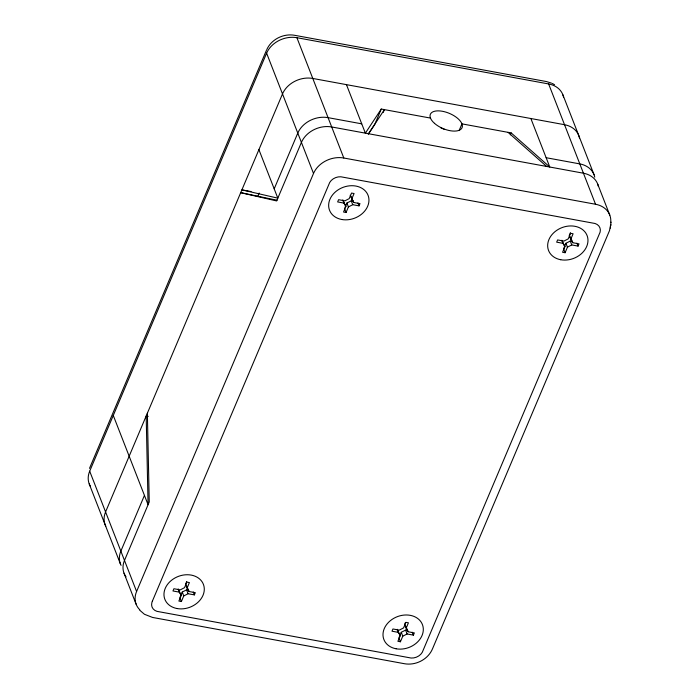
<?xml version="1.0" encoding="UTF-8"?>
<svg xmlns="http://www.w3.org/2000/svg" width="699" height="699" viewBox="0 0 699 699"><rect width="100%" height="100%" fill="white"/><g stroke="black" fill="none" stroke-linecap="round" stroke-linejoin="round"><path stroke-width="1.05" d="M139.835 610.306L144.422 614.264L152.565 617.444L404.197 663.674C415.625 665.85 428.172 659.472 432.602 648.602L609.502 230.635L611.118 222.116M610.358 228.136L610.542 227.21M610.839 225.646L611.022 224.659M186.712 581.481L185.541 584.268L187.052 588.147L189.018 591.511L195.309 592.665L194.366 594.893L188.075 593.739L183.75 595.95L181.391 601.524L178.874 601.061L181.233 595.487L178.245 589.082M187.052 588.147L189.394 582.573L186.878 582.11L184.519 587.684L180.211 589.895L173.911 588.733L172.968 590.97L179.267 592.123L181.233 595.487M351.719 199.11L354.07 193.527L351.553 193.064L349.194 198.638L344.878 200.849L338.587 199.696L337.643 201.924L343.934 203.086L345.9 206.45L343.541 212.024L346.057 212.487L348.417 206.913L352.75 204.702L359.041 205.856L359.985 203.627L353.694 202.474L350.208 195.222M405.35 622.643L404.564 624.504L408.041 631.747L414.341 632.91L413.397 635.138L407.098 633.976L402.773 636.186L400.413 641.761L397.897 641.298L400.256 635.723L397.268 629.318M570.41 232.68L569.239 235.467L570.751 239.346L572.717 242.71L579.008 243.864L578.064 246.092L571.773 244.938L567.448 247.149L565.089 252.723L562.573 252.26L564.932 246.686L561.944 240.281M406.075 628.384L408.426 622.809L405.909 622.346L403.55 627.92L399.234 630.131L392.943 628.978L391.999 631.206L398.29 632.359L400.256 635.723M570.751 239.346L573.093 233.772L570.576 233.309L568.217 238.883L563.91 241.094L557.61 239.932L556.666 242.16L562.966 243.322L564.932 246.686M89.498 468.365L266.398 50.398M90.302 486.172A24.116 19.205 -21.3 0 1 89.69 471.187L266.616 53.168A24.116 19.205 -21.3 0 1 296.9 37.702L548.636 83.95A24.116 19.205 -21.3 0 1 563.586 97.213M257.922 196.052L259.198 193.029M144.448 495.399L120.857 551.135A24.116 19.205 -21.3 0 0 121.067 565.377M274.191 188.844L297.783 133.107A24.116 19.205 -21.3 0 1 328.067 117.65L361.733 123.837M139.817 609.816A24.116 19.205 -21.3 0 1 136.593 591.494L313.519 173.466A24.116 19.205 -21.3 0 1 343.803 158.009L595.539 204.257A24.116 19.205 -21.3 0 1 610.699 222.623M430.488 118.087L381.27 109.044L374.786 124.378L368.303 134.191M383.192 112.495L384.415 109.621L368.513 133.727M188.66 590.244L186.563 589.86L182.238 592.07L179.879 597.645L181.391 601.524M344.939 207.673L346.905 203.025L351.23 200.823L353.327 201.207M459.112 130.573L461.952 123.872L511.17 132.915L549.772 167.026L530.864 118.515M510.366 134.828L511.17 132.915M407.683 630.481L405.586 630.096L401.261 632.307L398.902 637.881L400.413 641.761M572.359 241.443L570.262 241.059L565.937 243.269L563.577 248.844L565.089 252.723M266.765 49.646C271.395 39.188 283.672 33.22 294.803 35.326L546.435 81.556L551.494 83.146M381.27 109.044L365.367 133.151L346.451 84.64M546.137 157.712L579.803 163.898A24.116 19.205 -21.3 0 1 594.753 177.153M251.046 191.561L241.889 189.875L277.826 198.158L258.91 149.647M148.223 416.351L146.187 415.975L148.074 504.713L113.273 415.451M277.04 200.229L240.709 192.662L276.647 200.945L301.409 142.421A24.116 19.205 -21.3 0 1 331.693 126.965L583.438 173.212A24.116 19.205 -21.3 0 1 598.388 186.467M552.306 83.469L554.578 84.736M508.033 132.338L546.627 166.449M569.729 236.306L570.716 237.983M350.697 196.07L353.694 202.474M342.912 200.045L345.9 206.45M405.053 625.343L406.53 627.868M186.03 585.107L187.017 586.793M562.887 94.793L594.054 174.741M597.68 184.055L609.79 215.1M548.636 83.95L595.539 204.257M576.928 243.182L578.064 246.092M571.205 238.831L572.717 242.71M570.262 241.059L571.773 244.938M565.937 243.269L567.448 247.149M561.83 240.412L562.966 243.322M296.9 37.702L343.803 158.009M357.905 202.946L359.041 205.856M351.23 200.823L352.75 204.702M346.905 203.025L348.417 206.913M342.798 200.167L343.934 203.086M344.546 208.599L346.057 212.487M266.616 53.168L313.519 173.466M412.261 632.228L413.397 635.138M406.914 628.838L408.041 631.747M405.586 630.096L407.098 633.976M401.261 632.307L402.773 636.186M397.154 629.449L398.29 632.359M193.23 591.983L194.366 594.893M187.882 588.602L189.018 591.511M186.563 589.86L188.075 593.739M182.238 592.07L183.75 595.95M178.131 589.213L179.267 592.123M89.69 471.187L136.593 591.494M89.21 483.9L120.377 563.848M124.011 573.163L136.113 604.207M147.367 413.188L149.254 501.926L124.483 560.449A24.116 19.205 -21.3 0 0 126.03 576.841M579.471 137.956A24.116 19.205 -21.3 0 0 564.521 124.702L312.785 78.454A24.116 19.205 -21.3 0 0 282.501 93.911L105.575 511.939A24.116 19.205 -21.3 0 0 105.785 526.181M440.99 127.969A17.222 8.231 22.9 0 1 444.319 129.35M152.356 601.201L151.849 602.678A10.302 8.205 -21.3 0 0 156.917 611.345L411.117 658.039A10.302 8.205 -21.3 0 0 422.257 652.35L600.109 232.155A10.302 8.205 -21.3 0 0 595.041 223.488L340.841 176.786A10.302 8.205 -21.3 0 0 329.701 182.474L152.356 601.201M396.08 648.777A20.664 16.461 -21.3 0 0 423.044 626.697A20.664 16.461 -21.3 0 0 390.348 620.686A20.664 16.461 -21.3 0 0 396.08 648.777M177.057 608.541A20.664 16.461 -21.3 0 0 204.021 586.452A20.664 16.461 -21.3 0 0 171.307 580.458A20.664 16.461 -21.3 0 0 177.057 608.541M560.738 259.731A20.664 16.461 -21.3 0 0 587.702 237.651A20.664 16.461 -21.3 0 0 555.006 231.649A20.664 16.461 -21.3 0 0 560.738 259.731M341.724 219.495A20.664 16.461 -21.3 0 0 368.688 197.415A20.664 16.461 -21.3 0 0 335.992 191.412A20.664 16.461 -21.3 0 0 341.724 219.495M434.481 123.33A17.222 8.231 22.9 0 0 461.733 128.336A17.222 8.231 22.9 0 0 442.441 111.281A17.222 8.231 22.9 0 0 434.481 123.33"/></g></svg>
